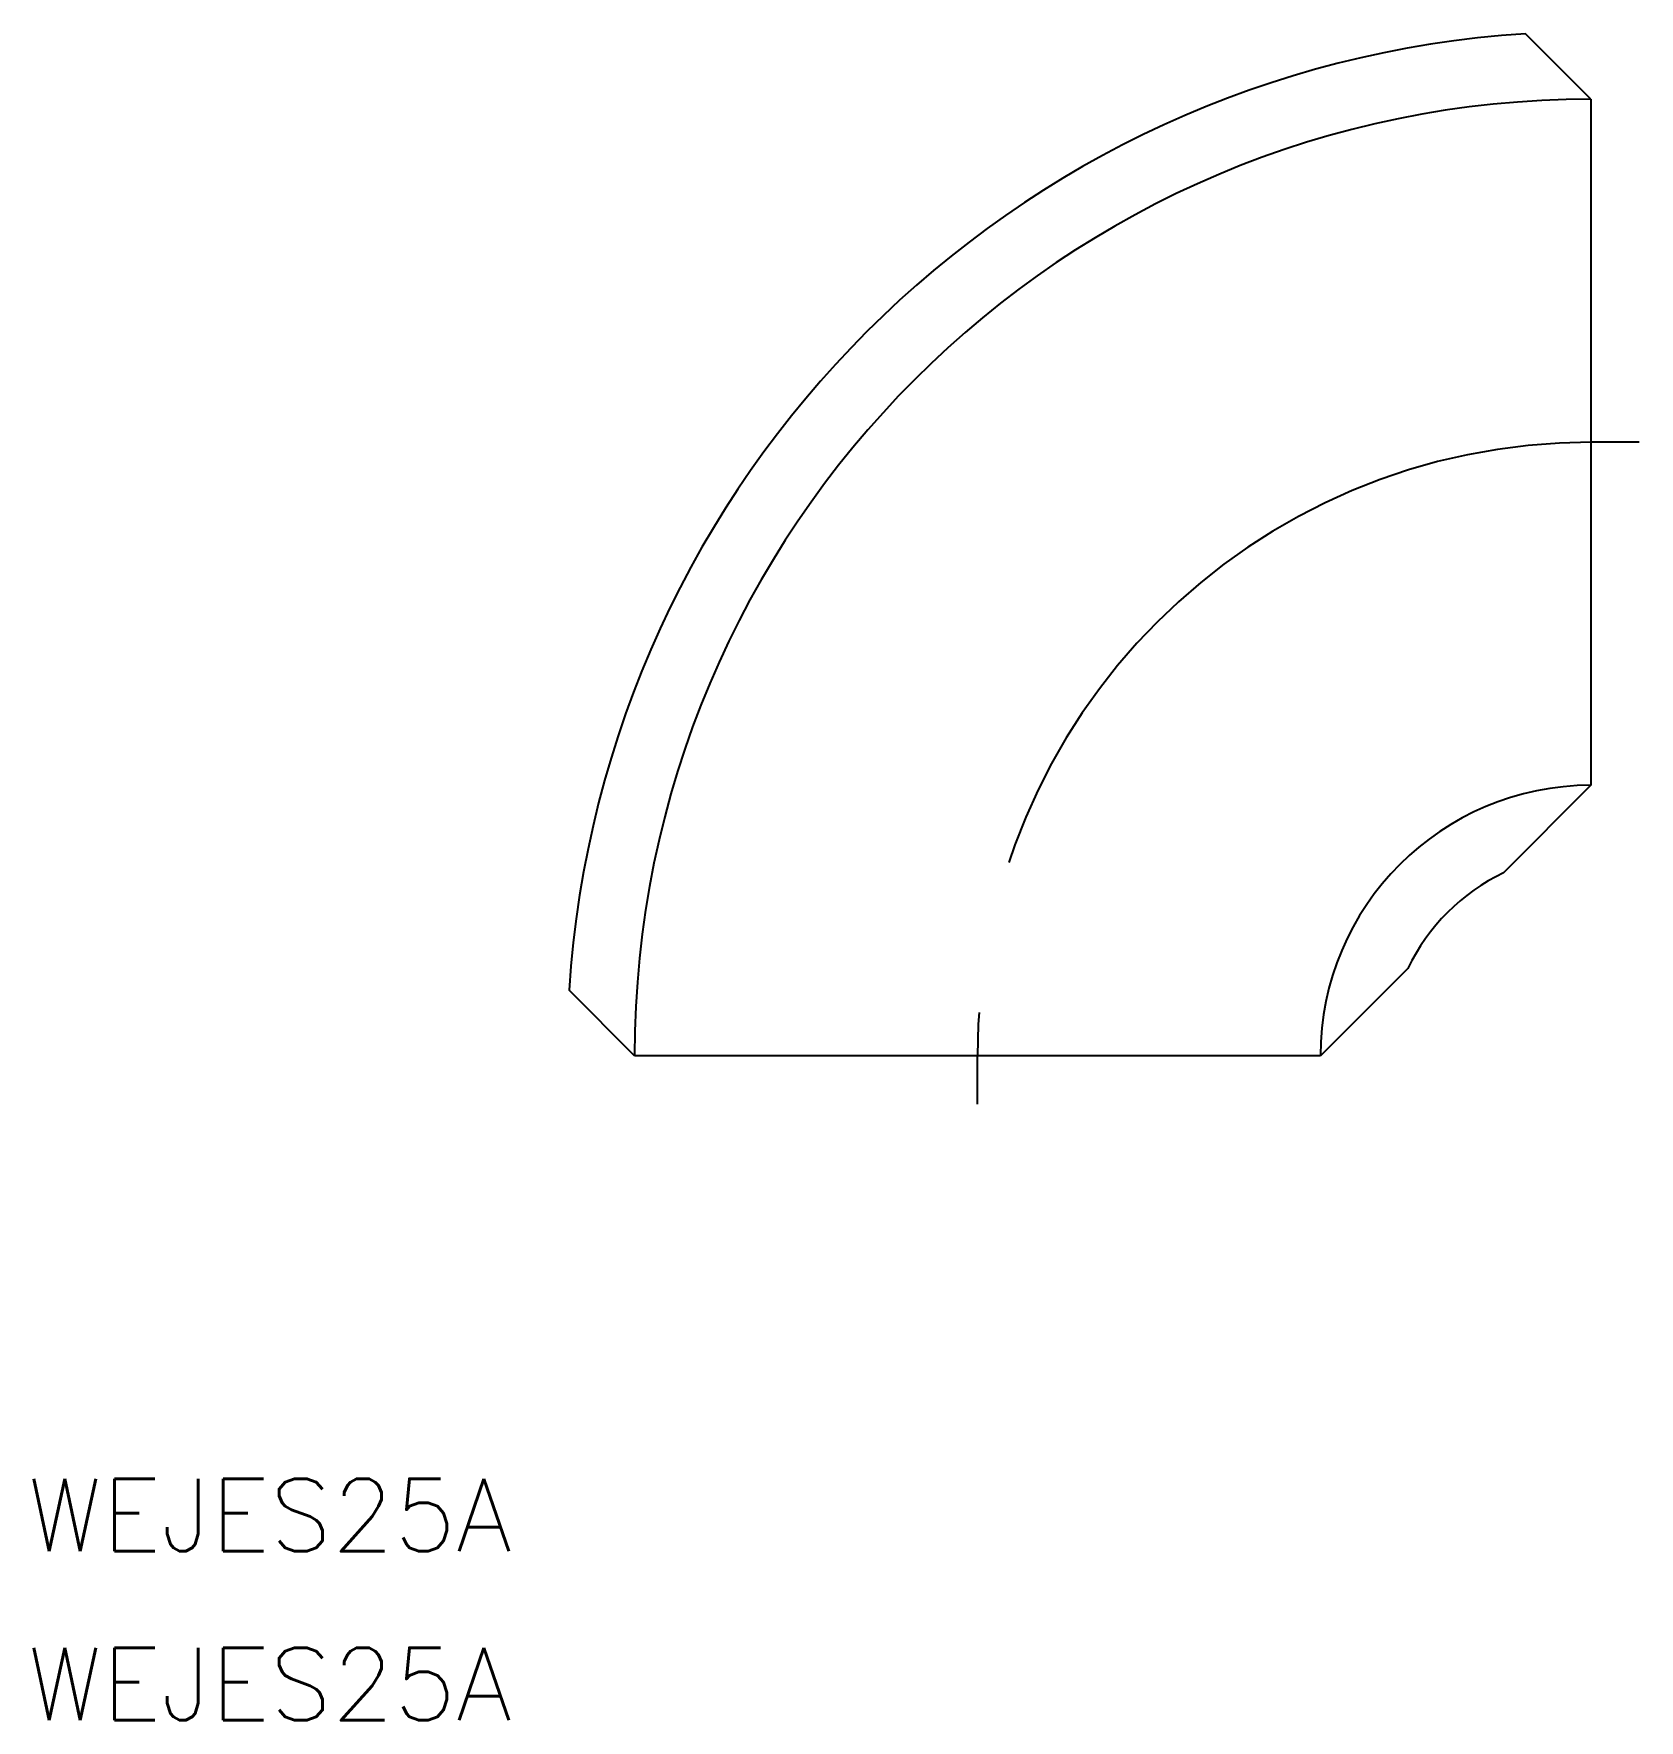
# Model space of a CAD drawing. Extents: x -39.1 to 27.4, y -27.5 to 42.3.
import ezdxf

# ---------------------------------------------------------------- set-up
doc = ezdxf.new("R2010")
doc.units = 0
doc.linetypes.add('CENTER', pattern=[50.8, 31.75, -6.35, 6.35, -6.35])
doc.layers.get('0').update_dxf_attribs({"linetype": 'CONTINUOUS'})
doc.layers.add('CENTER', color=1, linetype='CENTER')
doc.styles.get("Standard").update_dxf_attribs({"font": 'txt.shx', "height": 3, "bigfont": 'bigfont.shx'})

msp = doc.modelspace()

# ---------------------------------------------------------------- linework, layer by layer
at = {"color": 7, "linetype": 'CONTINUOUS'}
for p, q in [((25.4, 39.6), (22.687, 42.313)), ((25.4, 39.6), (25.4, 11.2)), ((25.4, 11.2), (21.78, 7.58)), ((17.82, 3.62), (14.2, 0)), ((-14.2, 0), (-16.913, 2.713)), ((14.2, 0), (-14.2, 0))]:
    msp.add_line(p, q, dxfattribs=at)
for radius, start, end in [(42.4, 93.66877, 176.33123), (39.6, 90, 180), (11.2, 90, 180), (8.4, 115.52878, 154.47122)]:
    msp.add_arc((25.4, 0), radius, start, end, dxfattribs=at)
at = {"layer": 'CENTER', "color": 1, "linetype": 'CENTER'}
for p, q in [((27.4, 25.4), (25.4, 25.4)), ((0, -2), (0, 0))]:
    msp.add_line(p, q, dxfattribs=at)
msp.add_arc((25.4, 0), 25.4, 90, 180, dxfattribs=at)

# ---------------------------------------------------------------- texts
at = {"color": 7, "linetype": 'CONTINUOUS'}
for p in [(-39.335, -20.504), (-39.335, -27.504)]:
    msp.add_text('WEJES25A', height=3, dxfattribs=at).set_placement(p)

doc.saveas('drawing.dxf')
